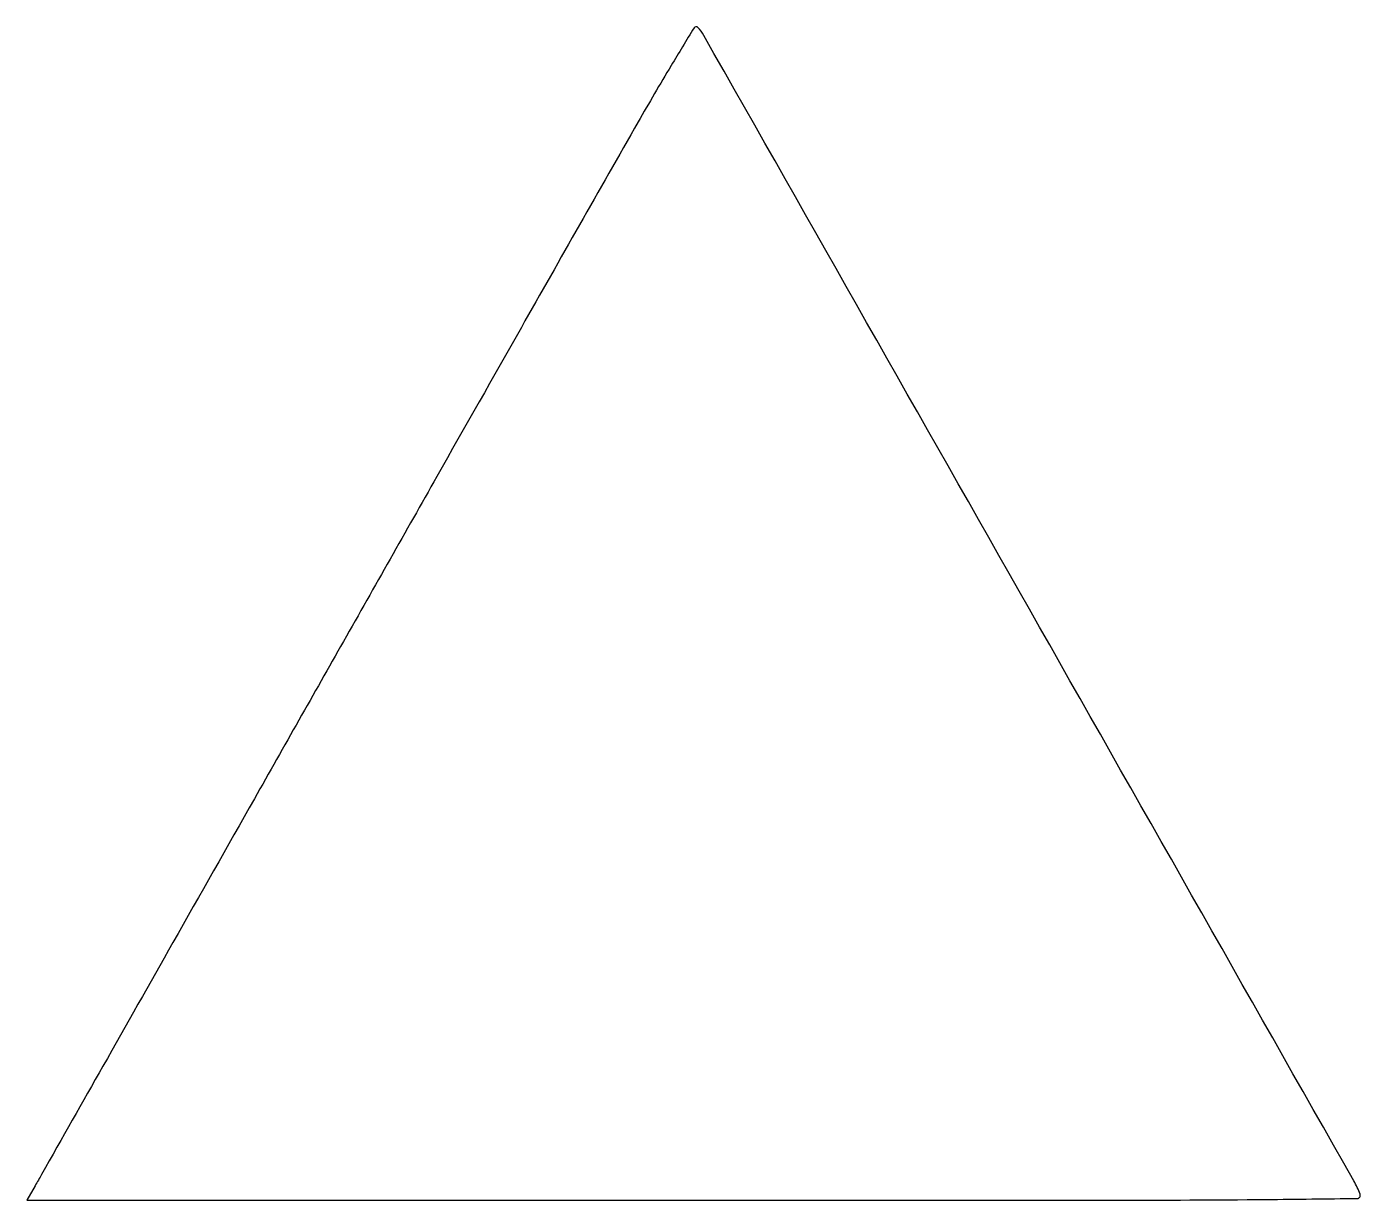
# Model space of a CAD drawing. Extents: x 0 to 389, y 0 to 342.
import ezdxf

# ---------------------------------------------------------------- set-up
doc = ezdxf.new("R2010")
doc.units = 0

msp = doc.modelspace()

# ---------------------------------------------------------------- linework, layer by layer
msp.add_lwpolyline([(161.040478, 284.272751, 0.000104), (144.086497, 254.373653, 0.000035), (119.446966, 210.892621, 0.000035), (92.231117, 162.849484, 0.00004), (66.267055, 117, -0.000035), (42.542108, 75.103549, -0.000055), (22.158827, 39.123437, -0.000013), (4.278302, 7.57118, -0.002288), (2.375958, 4.25), (-0.084308, 0), (194.564835, 0, 0.000153), (316.755791, 0.037495, 0.002102), (361.156428, 0.251393, 0.001073), (387.731413, 0.54816, 0.520904), (388.548394, 1.75, 0.038208), (386.709337, 5.658248, 0.00001), (292.161195, 172.248378, 0.000006), (197.261836, 339.444693, 0.057564), (195.559908, 341.772751, 0.496788), (194.430494, 341.66215, 0.002591), (187.752696, 330.668235, 0.005166), (178.128572, 314.25514, 0.000991)], format="xyb", close=True)

doc.saveas('drawing.dxf')
